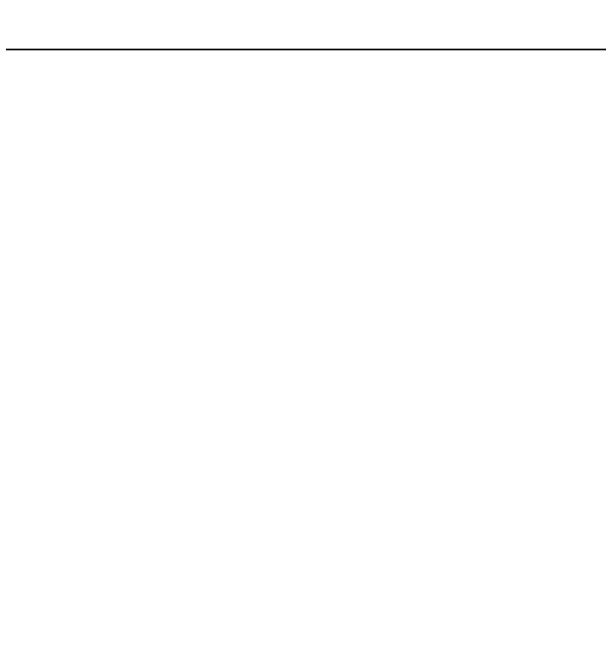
# Model space of a CAD drawing. Extents: x -26219 to 315419, y -160410 to -120810.
# Drawn here: x 21955 to 29918, y -134906 to -126361 of the extents above; entities that cross this region are included whole.
import ezdxf
from ezdxf.xclip import XClip

# ---------------------------------------------------------------- set-up
doc = ezdxf.new("R2010")
doc.units = 0
doc.header["$LTSCALE"] = 1000
doc.header["$MEASUREMENT"] = 0
doc.header["$XCLIPFRAME"] = 0
doc.linetypes.add('104-14# 核心筒$2$DOTE', pattern=[2.42, 2, -0.2, 0.02, -0.2])
doc.layers.add('104-14# 核心筒$2$A_AXIS-轴线', color=36, linetype='104-14# 核心筒$2$DOTE')

# ---------------------------------------------------------------- blocks, each defined once
blk = doc.blocks.new('104-14# 核心筒')
at = {"layer": '104-14# 核心筒$2$A_AXIS-轴线'}
for p, q in [((-9370.1, 284000), (120259.9, 284000)), ((-24839, 16700), (120259.9, 16700))]:
    blk.add_line(p, q, dxfattribs=at)
blk = doc.blocks.new('图框-A1+1-2')
for points, const_width in [([(0, 0), (1261, 0), (1261, 594), (0, 594)], 0.05), ([(1186, 584), (25, 584), (25, 10), (1186, 10)], 0.5)]:
    blk.add_lwpolyline(points, close=True, dxfattribs=dict(const_width=const_width))

msp = doc.modelspace()

# ---------------------------------------------------------------- block references
at = {"xscale": 50, "yscale": 50, "zscale": 50}
msp.add_blockref('图框-A1+1-2', (-26217.9, -156062.5), dxfattribs=at)
ref = msp.add_blockref('104-14# 核心筒', (-403.7, -412046.9))
XClip(ref).set_block_clipping_path([(106848.8539130328, 277349.9999999653), (117200.2008833431, 284950.9169573075)])
ref = msp.add_blockref('104-14# 核心筒', (-14186.1, -150168.8))
XClip(ref).set_block_clipping_path([(106607.1139184716, 10499.9999999845), (118350.0977260475, 23000.0000000241)])
ref = msp.add_blockref('104-14# 核心筒', (-24171.8, -146852.4))
XClip(ref).set_block_clipping_path([(21749.9999999867, 6862.509807695), (34199.9999999442, 18650.0000000002)])

doc.saveas('drawing.dxf')
